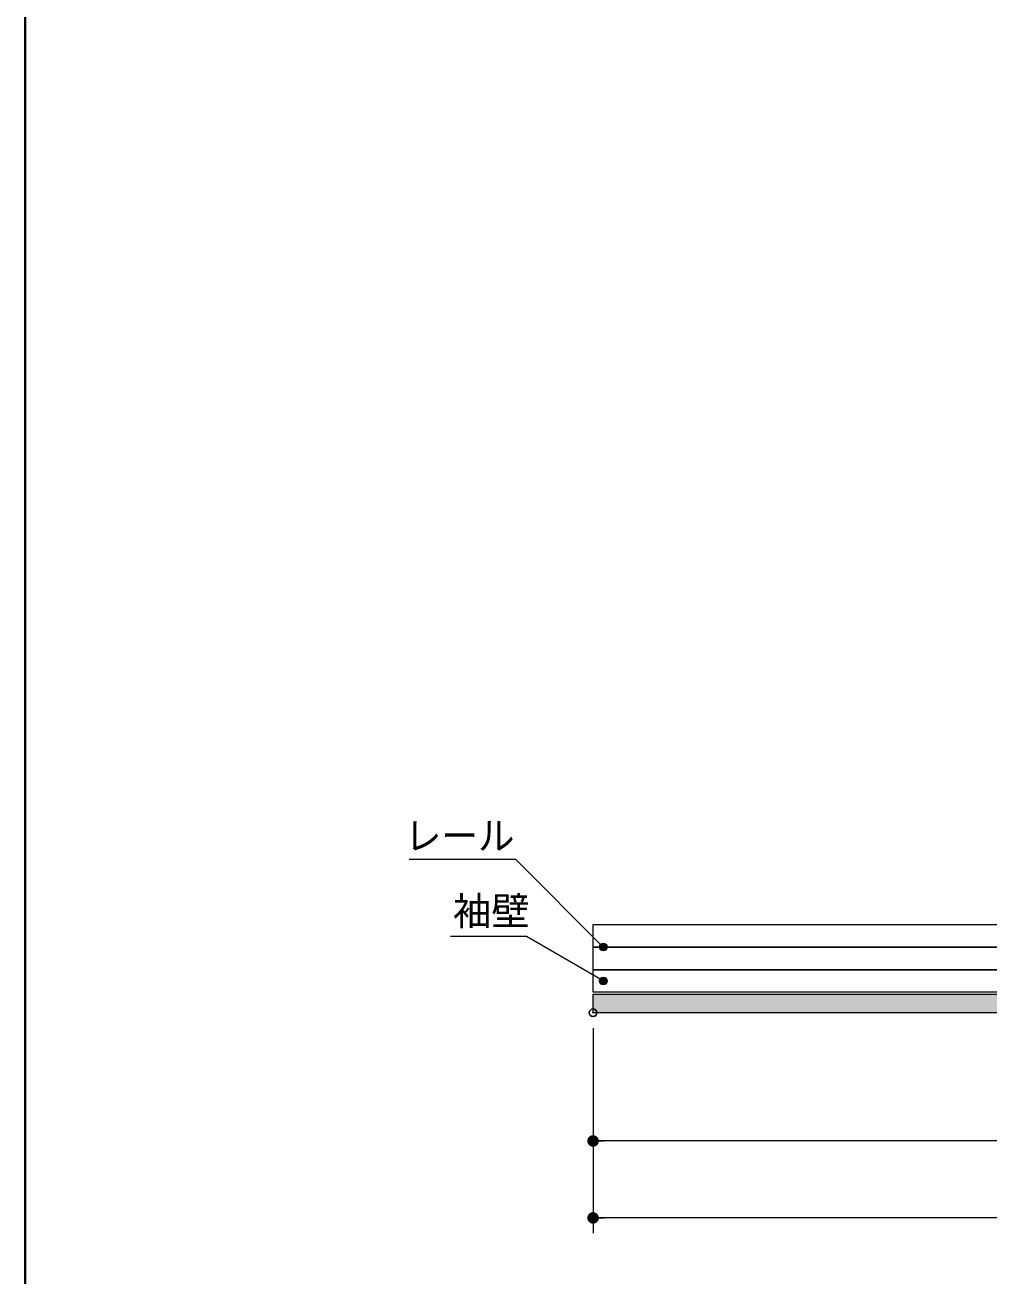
# Model space of a CAD drawing. Units: millimetres, scale not verified. Extents: x -9094 to 9094, y -4567 to 4567.
# Drawn here: x -8681 to -6801, y -311 to 2128 of the extents above; entities that cross this region are included whole.
import ezdxf
from ezdxf.enums import TextEntityAlignment as Align

# ---------------------------------------------------------------- set-up
doc = ezdxf.new("R2010")
doc.units = ezdxf.units.MM
doc.header["$LTSCALE"] = 30
doc.header["$PDMODE"] = 32
doc.header["$PDSIZE"] = 15
for name, color, linetype, lineweight in [('0-0_2寸法-3', 7, 'Continuous', 15), ('0-1_1図面枠', 7, 'Continuous', 20), ('0-2_2寸法-1', 7, 'Continuous', 15), ('0-3_0', 7, 'Continuous', 25), ('0-5_3一般', 254, 'Continuous', 20)]:
    doc.layers.add(name, color=color, linetype=linetype, lineweight=lineweight)
doc.layers.add('0-4_Defpoints', color=7, linetype='Continuous')
doc.styles.add('ＭＳ Ｐゴシック', font='')
doc.styles.get('ＭＳ Ｐゴシック').set_extended_font_data('MS PGothic')

# ---------------------------------------------------------------- blocks, each defined once
blk = doc.blocks.new('グループ-43')
at = {"layer": '0-5_3一般', "color": 7, "lineweight": 15}
for points in [[(-146760, 11235), (-48840, 11235), (-48840, 9915), (-146760, 9915)], [(-146760, 9915), (-48840, 9915), (-48840, 8595), (-146760, 8595)], [(-146760, 8595), (-48840, 8595), (-48840, 7275), (-146760, 7275)], [(-146760, 7155), (-121905, 7155), (-121905, 6075), (-146760, 6075)]]:
    blk.add_lwpolyline(points, close=True, dxfattribs=at)
at = {"layer": '0-5_3一般', "color": 8}
blk.add_solid([(-146760, 7155), (-146760, 6075), (-121905, 7155), (-121905, 6075)], dxfattribs=at)
blk = doc.blocks.new('グループ-44')
at = {"layer": '0-5_3一般'}
blk.add_blockref('グループ-43', (0, 0), dxfattribs=at)
blk = doc.blocks.new('グループ-92')
at = {"layer": '0-1_1図面枠', "lineweight": 35}
blk.add_lwpolyline([(-180000, 124650), (180000, 124650), (180000, -124650), (-180000, -124650)], close=True, dxfattribs=at)
blk = doc.blocks.new('図面枠')
at = {"layer": '0-1_1図面枠'}
blk.add_blockref('グループ-92', (0, 0), dxfattribs=at)
blk = doc.blocks.new('_Dot')
at = {"layer": '0-3_0'}
blk.add_line((-15, 0), (-30, 0), dxfattribs=at)
for points in [[(0, 0), (-15, 0), (-14.88, 1.88)], [(0, 0), (-14.88, -1.88), (-15, 0)], [(0, 0), (-14.88, 1.88), (-14.53, 3.73)], [(0, 0), (-14.53, -3.73), (-14.88, -1.88)], [(0, 0), (-14.53, 3.73), (-13.95, 5.52)], [(0, 0), (-13.95, -5.52), (-14.53, -3.73)], [(0, 0), (-13.95, 5.52), (-13.14, 7.23)], [(0, 0), (-13.14, -7.23), (-13.95, -5.52)], [(0, 0), (-13.14, 7.23), (-12.14, 8.82)], [(0, 0), (-12.14, -8.82), (-13.14, -7.23)], [(0, 0), (-12.14, 8.82), (-10.93, 10.27)], [(0, 0), (-10.93, -10.27), (-12.14, -8.82)], [(0, 0), (-10.93, 10.27), (-9.56, 11.56)], [(0, 0), (-9.56, -11.56), (-10.93, -10.27)], [(0, 0), (-9.56, 11.56), (-8.04, 12.66)], [(0, 0), (-8.04, -12.66), (-9.56, -11.56)], [(0, 0), (-8.04, 12.66), (-6.39, 13.57)], [(0, 0), (-6.39, -13.57), (-8.04, -12.66)], [(0, 0), (-6.39, 13.57), (-4.64, 14.27)], [(0, 0), (-4.64, -14.27), (-6.39, -13.57)], [(0, 0), (-4.64, 14.27), (-2.81, 14.73)], [(0, 0), (-2.81, -14.73), (-4.64, -14.27)], [(0, 0), (-2.81, 14.73), (-0.94, 14.97)], [(0, 0), (-0.94, -14.97), (-2.81, -14.73)], [(0, 0), (-0.94, 14.97), (0.94, 14.97)], [(0, 0), (0.94, -14.97), (-0.94, -14.97)], [(0, 0), (0.94, 14.97), (2.81, 14.73)], [(0, 0), (2.81, 14.73), (4.64, 14.27)], [(0, 0), (4.64, 14.27), (6.39, 13.57)], [(0, 0), (6.39, 13.57), (8.04, 12.66)], [(0, 0), (8.04, 12.66), (9.56, 11.56)], [(0, 0), (9.56, 11.56), (10.93, 10.27)], [(0, 0), (10.93, 10.27), (12.14, 8.82)], [(0, 0), (12.14, 8.82), (13.14, 7.23)], [(0, 0), (13.14, 7.23), (13.95, 5.52)], [(0, 0), (13.95, 5.52), (14.53, 3.73)], [(0, 0), (14.53, 3.73), (14.88, 1.88)], [(0, 0), (14.88, 1.88), (15, 0)], [(0, 0), (2.81, -14.73), (0.94, -14.97)], [(0, 0), (4.64, -14.27), (2.81, -14.73)], [(0, 0), (6.39, -13.57), (4.64, -14.27)], [(0, 0), (8.04, -12.66), (6.39, -13.57)], [(0, 0), (9.56, -11.56), (8.04, -12.66)], [(0, 0), (10.93, -10.27), (9.56, -11.56)], [(0, 0), (12.14, -8.82), (10.93, -10.27)], [(0, 0), (13.14, -7.23), (12.14, -8.82)], [(0, 0), (13.95, -5.52), (13.14, -7.23)], [(0, 0), (14.53, -3.73), (13.95, -5.52)], [(0, 0), (14.88, -1.88), (14.53, -3.73)], [(0, 0), (15, 0), (14.88, -1.88)]]:
    blk.add_solid(points, dxfattribs=at)

msp = doc.modelspace()

# ---------------------------------------------------------------- hatches: boundary and pattern name
at = {"layer": '0-0_2寸法-3'}
for points in [[(-7545.74, 330.5, 1), (-7560.76, 330.5, 1)], [(-7545.74, 264.5, 1), (-7560.76, 264.5, 1)]]:
    msp.add_hatch(color=256, dxfattribs=at).paths.add_polyline_path(points)

# ---------------------------------------------------------------- linework, layer by layer
for points in [[(-7553.25, 330.5), (-7723.85, 501.1), (-7932.21, 501.1)], [(-7553.25, 264.5), (-7703.25, 351.1), (-7851.42, 351.1)]]:
    msp.add_lwpolyline(points, dxfattribs=at)
for centre in [(-7553.25, 330.5), (-7553.25, 264.5)]:
    msp.add_circle(centre, 7.51, dxfattribs=at)
at = {"layer": '0-2_2寸法-1'}
for p, q in [((-7573.25, 172.5), (-7573.25, -77.5)), ((-4331.76, -47.5), (-7550.74, -47.5)), ((-7573.25, -77.5), (-7573.25, -227.5)), ((-4243.76, -197.5), (-7550.74, -197.5))]:
    msp.add_line(p, q, dxfattribs=at)
at = {"layer": '0-4_Defpoints'}
for p in [(-7573.25, 202.5), (-7573.25, -47.5), (-7573.25, -197.5)]:
    msp.add_point(p, dxfattribs=at)

# ---------------------------------------------------------------- block references
at = {"layer": '0-1_1図面枠', "xscale": 0.03333333, "yscale": 0.03333333}
msp.add_blockref('図面枠', (-2681.25, 0), dxfattribs=at)
at = {"layer": '0-2_2寸法-1', "xscale": 0.7503418, "yscale": 0.7503418, "rotation": 180}
for p in [(-7573.25, -47.5), (-7573.25, -197.5)]:
    msp.add_blockref('_Dot', p, dxfattribs=at)
at = {"layer": '0-5_3一般', "xscale": 0.03333333, "yscale": 0.03333333}
msp.add_blockref('グループ-44', (-2681.25, 0), dxfattribs=at)

# ---------------------------------------------------------------- texts
at = {"layer": '0-0_2寸法-3', "style": 'ＭＳ Ｐゴシック', "width": 0.95}
msp.add_text('レール', height=54.99, dxfattribs=at).set_placement((-7940.28, 503.67), align=Align.BOTTOM_LEFT)
at = {"layer": '0-0_2寸法-3', "style": 'ＭＳ Ｐゴシック'}
msp.add_text('袖壁', height=54.99, dxfattribs=at).set_placement((-7846.74, 356.86), align=Align.BOTTOM_LEFT)

doc.saveas('drawing.dxf')
